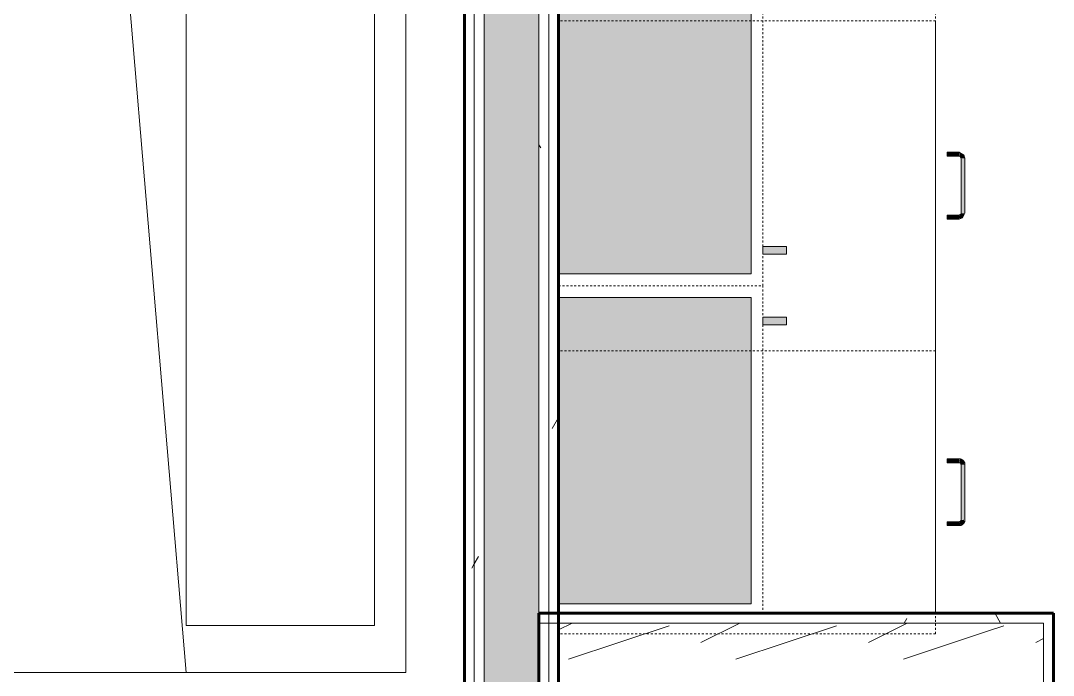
# Model space of a CAD drawing. Header units: inches. Extents: x -4169 to -1846, y 9706 to 12377.
# Drawn here: x -3370 to -3304.2, y 10021.8 to 10063.5 of the extents above; entities that cross this region are included whole.
import ezdxf

# ---------------------------------------------------------------- set-up
doc = ezdxf.new("R2010")
doc.units = ezdxf.units.IN
doc.header["$MEASUREMENT"] = 0
doc.linetypes.add('Dash', pattern=[0.25, 0.125, -0.125])
for name, color, linetype, lineweight in [('0-1', 7, 'Continuous', 5), ('0-2', 7, 'Continuous', 18), ('A-WALL', 113, 'Continuous', 18), ('A-WALL-3', 50, 'Continuous', 60), ('A-WALL-4', 7, 'Continuous', 18), ('A-WALL-PATT-1', 250, 'Continuous', 9), ('A-WALL-PATT-2', 253, 'Continuous', 9), ('A-WALL-PATT-4', 111, 'Continuous', 9), ('I-FURN-1', 250, 'Continuous', 9), ('I-WALL-3', 2, 'Continuous', 60), ('Q-CASE', 31, 'Continuous', 9), ('Q-CASE-1', 9, 'Continuous', 9), ('Q-CASE-3', 250, 'Continuous', 9), ('Q-CASE-4', 250, 'Dash', 9), ('Q-CASE-HDLN-1', 250, 'Dash', 9), ('Q-CASE-HDLN-2', 31, 'Continuous', 9)]:
    doc.layers.add(name, color=color, linetype=linetype, lineweight=lineweight)
pattern_1 = [(216.87, (4.265, 10.662), (31.9871619, 21.32545714), [5.331, -47.981]), (206.565, (10.662, 7.464), (-10.662476, -10.6620098), [11.921, -11.921]), (198.435, (10.662, 2.132), (-21.3244936, -10.6625869), [6.744, -26.974])]
pattern_2 = [(0, (0, 0), (20.48, 5.12), [0.845, -14.515, 0.845, -14.515, -81.92]), (0, (0, 0), (20.48, 5.12), [-30.72, 0.845, -29.875, 0.845, -14.515, -35.84]), (0, (0, 0), (20.48, 5.12), [-76.8, 0.845, -9.395, 0.845, -24.755]), (120, (7.68, 2.56), (-14.67405, 15.1762003), [0.845, -14.515, 0.845, -14.515, -81.92]), (120, (7.68, 2.56), (-14.67405, 15.1762003), [-30.72, 0.845, -29.875, 0.845, -14.515, -35.84]), (120, (7.68, 2.56), (-14.67405, 15.1762003), [-76.8, 0.845, -9.395, 0.845, -24.755]), (240, (10.24, 12.8), (-5.80595, -20.2962003), [0.845, -14.515, 0.845, -14.515, -81.92]), (240, (10.24, 12.8), (-5.80595, -20.2962003), [-30.72, 0.845, -29.875, 0.845, -14.515, -35.84]), (240, (10.24, 12.8), (-5.80595, -20.2962003), [-76.8, 0.845, -9.395, 0.845, -24.755])]

# ---------------------------------------------------------------- blocks, each defined once
blk = doc.blocks.new('Bed-Standard - King 78_ x 80_-1242963-ENLARGED RCP - 2ND FLOOR PLAN')
at = {"layer": 'I-FURN-1'}
for p, q in [((49.689, 38.205), (-28.311, 38.205)), ((49.689, -41.795), (49.689, 38.205)), ((-25.311, 36.205), (46.689, 36.205)), ((46.689, 36.205), (46.689, 24.205)), ((49.689, 24.205), (-28.311, 17.625)), ((-25.311, 24.205), (46.689, 24.205))]:
    blk.add_line(p, q, dxfattribs=at)
blk = doc.blocks.new('OD_CW_Countertop - OD_CW_Countertop-2380507-ENLARGED RCP - 2ND FLOOR PLAN')
at = {"layer": 'Q-CASE-HDLN-1'}
blk.add_line((0.738, 0), (130.706, 0), dxfattribs=at)
blk = doc.blocks.new('Drawer_Base_Cabinet_3_drawer_12205 - 21_-V27-ENLARGED RCP - 2ND FLOOR PLAN')
at = {"layer": 'Q-CASE'}
for points in [[(-1.012, 25.718), (-1.012, 25.838), (-1.163, 25.812), (-1.284, 25.75), (-1.341, 25.613), (-1.325, 25.5), (-1.152, 25.522), (-1.012, 25.687), (-1.012, 25.713)], [(2.488, 25.625), (2.488, 25.875), (-1.012, 25.858), (-1.012, 25.625), (1.967, 25.625)], [(2.826, 25.5), (2.785, 25.687), (2.716, 25.78), (2.6, 25.828), (2.488, 25.812), (2.508, 25.642), (2.675, 25.5), (2.8, 25.5)], [(-1.142, 25.5), (-1.383, 25.5), (-1.371, 24.75), (-1.142, 24.75), (-1.142, 25.015)], [(-1.012, 25.642), (-1.124, 25.55), (-1.142, 25.512), (-1.025, 25.629)], [(2.629, 25.5), (2.538, 25.611), (2.5, 25.629), (2.617, 25.512)], [(2.858, 24.75), (2.846, 25.5), (2.617, 25.5), (2.629, 24.75), (2.846, 24.75)]]:
    blk.add_hatch(color=256, dxfattribs=at).paths.add_polyline_path(points, flags=0)
at = {"layer": 'Q-CASE-HDLN-1'}
for p, q in [((11.238, 24), (-9.762, 24)), ((-9.762, 24), (-9.762, 0)), ((11.238, 24), (11.238, 0)), ((11.238, 0), (-9.762, 0))]:
    blk.add_line(p, q, dxfattribs=at)
at = {"layer": 'Q-CASE-HDLN-2'}
for p, q in [((-1.236, 25.801), (-1.012, 25.875)), ((-1.236, 25.801), (-1.012, 25.875)), ((-1.012, 25.875), (2.488, 25.875)), ((2.488, 25.875), (2.576, 25.831)), ((2.488, 25.875), (2.576, 25.831)), ((2.789, 25.724), (2.863, 25.5)), ((2.789, 25.724), (2.863, 25.5)), ((-1.387, 25.5), (-1.343, 25.588)), ((-1.387, 25.5), (-1.343, 25.588)), ((-1.387, 24.75), (-1.387, 25.5)), ((-1.387, 24.75), (-1.387, 25.5)), ((-1.387, 24.75), (-1.387, 25.5)), ((-1.137, 25.5), (-1.137, 24.75)), ((-1.137, 25.5), (-1.137, 24.75)), ((-1.137, 25.5), (-1.137, 24.75)), ((-1.012, 25.625), (-1.049, 25.605)), ((-1.012, 25.625), (-1.049, 25.605)), ((2.488, 25.625), (-1.012, 25.625)), ((2.613, 25.5), (2.593, 25.537)), ((2.613, 25.5), (2.593, 25.537)), ((2.613, 24.75), (2.613, 25.5)), ((2.613, 24.75), (2.613, 25.5)), ((2.613, 24.75), (2.613, 25.5)), ((2.863, 25.5), (2.863, 24.75)), ((2.863, 25.5), (2.863, 24.75)), ((2.863, 25.5), (2.863, 24.75)), ((-1.387, 24.75), (-1.137, 24.75)), ((-1.383, 24.75), (-1.387, 24.75)), ((-1.387, 24.75), (-1.383, 24.75)), ((-1.383, 24.75), (-1.387, 24.75)), ((-1.387, 24.75), (-1.383, 24.75)), ((-1.383, 24.75), (-1.387, 24.75)), ((-1.137, 24.75), (-1.142, 24.75)), ((-1.142, 24.75), (-1.137, 24.75)), ((-1.137, 24.75), (-1.142, 24.75)), ((-1.142, 24.75), (-1.137, 24.75)), ((-1.137, 24.75), (-1.142, 24.75)), ((2.617, 24.75), (2.613, 24.75)), ((2.613, 24.75), (2.863, 24.75)), ((2.617, 24.75), (2.613, 24.75)), ((2.613, 24.75), (2.617, 24.75)), ((2.617, 24.75), (2.613, 24.75)), ((2.613, 24.75), (2.617, 24.75)), ((2.863, 24.75), (2.858, 24.75)), ((2.863, 24.75), (2.858, 24.75)), ((2.858, 24.75), (2.863, 24.75)), ((2.863, 24.75), (2.858, 24.75)), ((2.858, 24.75), (2.863, 24.75))]:
    blk.add_line(p, q, dxfattribs=at)
at = {"layer": 'Q-CASE-HDLN-2', "flags": 128}
for points in [[(-1.387, 25.5), (-1.236, 25.801), (-1.012, 25.875)], [(2.488, 25.875), (2.789, 25.724), (2.863, 25.5)], [(-1.012, 25.625), (-1.117, 25.568), (-1.137, 25.5)], [(2.613, 25.5), (2.555, 25.605), (2.488, 25.625)]]:
    blk.add_lwpolyline(points, dxfattribs=at)
blk = doc.blocks.new('Drawer_Base_Cabinet_3_drawer_12205 - 18_-V39-ENLARGED RCP - 2ND FLOOR PLAN')
at = {"layer": 'Q-CASE'}
for points in [[(-1.012, 25.812), (-1.012, 25.838), (-1.163, 25.812), (-1.284, 25.75), (-1.341, 25.613), (-1.325, 25.5), (-1.152, 25.522), (-1.012, 25.687), (-1.012, 25.782)], [(2.488, 25.625), (2.488, 25.875), (-1.012, 25.858), (-1.012, 25.625), (1.967, 25.625)], [(2.826, 25.5), (2.785, 25.687), (2.716, 25.78), (2.6, 25.828), (2.488, 25.812), (2.508, 25.642), (2.675, 25.5), (2.8, 25.5)], [(-1.142, 25.5), (-1.383, 25.5), (-1.371, 24.75), (-1.142, 24.75), (-1.142, 25.015)], [(-1.012, 25.642), (-1.124, 25.55), (-1.142, 25.512), (-1.025, 25.629)], [(2.629, 25.5), (2.538, 25.611), (2.5, 25.629), (2.617, 25.512)], [(2.858, 24.75), (2.846, 25.5), (2.617, 25.5), (2.629, 24.75), (2.846, 24.75)]]:
    blk.add_hatch(color=256, dxfattribs=at).paths.add_polyline_path(points, flags=0)
at = {"layer": 'Q-CASE-HDLN-1'}
for p, q in [((9.738, 24), (-8.262, 24)), ((-8.262, 24), (-8.262, 0)), ((9.738, 24), (9.738, 0)), ((9.738, 0), (-8.262, 0))]:
    blk.add_line(p, q, dxfattribs=at)
at = {"layer": 'Q-CASE-HDLN-2'}
for p, q in [((-1.012, 25.875), (2.488, 25.875)), ((-1.387, 24.75), (-1.387, 25.5)), ((-1.387, 24.75), (-1.387, 25.5)), ((-1.387, 24.75), (-1.387, 25.5)), ((-1.137, 25.5), (-1.137, 24.75)), ((-1.137, 25.5), (-1.137, 24.75)), ((-1.137, 25.5), (-1.137, 24.75)), ((2.488, 25.625), (-1.012, 25.625)), ((2.613, 24.75), (2.613, 25.5)), ((2.613, 24.75), (2.613, 25.5)), ((2.613, 24.75), (2.613, 25.5)), ((2.863, 25.5), (2.863, 24.75)), ((2.863, 25.5), (2.863, 24.75)), ((2.863, 25.5), (2.863, 24.75)), ((-1.387, 24.75), (-1.137, 24.75)), ((-1.383, 24.75), (-1.387, 24.75)), ((-1.387, 24.75), (-1.383, 24.75)), ((-1.383, 24.75), (-1.387, 24.75)), ((-1.387, 24.75), (-1.383, 24.75)), ((-1.383, 24.75), (-1.387, 24.75)), ((-1.137, 24.75), (-1.142, 24.75)), ((-1.142, 24.75), (-1.137, 24.75)), ((-1.137, 24.75), (-1.142, 24.75)), ((-1.142, 24.75), (-1.137, 24.75)), ((-1.137, 24.75), (-1.142, 24.75)), ((2.617, 24.75), (2.613, 24.75)), ((2.613, 24.75), (2.863, 24.75)), ((2.617, 24.75), (2.613, 24.75)), ((2.613, 24.75), (2.617, 24.75)), ((2.617, 24.75), (2.613, 24.75)), ((2.613, 24.75), (2.617, 24.75)), ((2.863, 24.75), (2.858, 24.75)), ((2.863, 24.75), (2.858, 24.75)), ((2.858, 24.75), (2.863, 24.75)), ((2.863, 24.75), (2.858, 24.75)), ((2.858, 24.75), (2.863, 24.75))]:
    blk.add_line(p, q, dxfattribs=at)
at = {"layer": 'Q-CASE-HDLN-2', "flags": 128}
for points in [[(-1.387, 25.5), (-1.387, 25.515), (-1.386, 25.53), (-1.385, 25.545), (-1.383, 25.56), (-1.38, 25.575), (-1.377, 25.589), (-1.373, 25.604), (-1.368, 25.618), (-1.363, 25.632), (-1.358, 25.646), (-1.352, 25.66), (-1.345, 25.673), (-1.338, 25.686), (-1.33, 25.699), (-1.322, 25.712), (-1.313, 25.724), (-1.304, 25.736), (-1.294, 25.747), (-1.284, 25.758), (-1.274, 25.769), (-1.263, 25.779), (-1.251, 25.789), (-1.239, 25.798), (-1.227, 25.807), (-1.215, 25.816), (-1.202, 25.823), (-1.189, 25.831), (-1.176, 25.838), (-1.162, 25.844), (-1.148, 25.85), (-1.134, 25.855), (-1.12, 25.859), (-1.105, 25.863), (-1.091, 25.867), (-1.076, 25.87), (-1.061, 25.872), (-1.046, 25.873), (-1.031, 25.875), (-1.016, 25.875), (-1.012, 25.875)], [(-1.387, 25.5), (-1.387, 25.515), (-1.386, 25.53), (-1.385, 25.545), (-1.383, 25.56), (-1.38, 25.575), (-1.377, 25.589), (-1.373, 25.604), (-1.368, 25.618), (-1.363, 25.632), (-1.358, 25.646), (-1.352, 25.66), (-1.345, 25.673), (-1.338, 25.686), (-1.33, 25.699), (-1.322, 25.712), (-1.313, 25.724), (-1.304, 25.736), (-1.294, 25.747), (-1.284, 25.758)], [(-1.387, 25.5), (-1.387, 25.515), (-1.386, 25.53), (-1.385, 25.545), (-1.383, 25.56), (-1.38, 25.575), (-1.377, 25.589), (-1.373, 25.604), (-1.368, 25.618), (-1.363, 25.632), (-1.358, 25.646), (-1.352, 25.66), (-1.345, 25.673), (-1.338, 25.686), (-1.33, 25.699), (-1.322, 25.712), (-1.313, 25.724), (-1.304, 25.736), (-1.294, 25.747), (-1.284, 25.758)], [(-1.263, 25.779), (-1.251, 25.789), (-1.239, 25.798), (-1.227, 25.807), (-1.215, 25.816), (-1.202, 25.823), (-1.189, 25.831), (-1.176, 25.838), (-1.162, 25.844), (-1.148, 25.85), (-1.134, 25.855), (-1.12, 25.859), (-1.105, 25.863), (-1.091, 25.867), (-1.076, 25.87), (-1.061, 25.872), (-1.046, 25.873), (-1.031, 25.875), (-1.016, 25.875), (-1.012, 25.875)], [(-1.263, 25.779), (-1.251, 25.789), (-1.239, 25.798), (-1.227, 25.807), (-1.215, 25.816), (-1.202, 25.823), (-1.189, 25.831), (-1.176, 25.838), (-1.162, 25.844), (-1.148, 25.85), (-1.134, 25.855), (-1.12, 25.859), (-1.105, 25.863), (-1.091, 25.867), (-1.076, 25.87), (-1.061, 25.872), (-1.046, 25.873), (-1.031, 25.875), (-1.016, 25.875), (-1.012, 25.875)], [(2.488, 25.875), (2.503, 25.875), (2.518, 25.874), (2.533, 25.872), (2.547, 25.87), (2.562, 25.868), (2.577, 25.864), (2.591, 25.86), (2.606, 25.856), (2.62, 25.851), (2.634, 25.845), (2.647, 25.839), (2.661, 25.833), (2.674, 25.825), (2.687, 25.818), (2.699, 25.81), (2.712, 25.801), (2.724, 25.792), (2.735, 25.782), (2.746, 25.772), (2.757, 25.761), (2.767, 25.75), (2.777, 25.739), (2.786, 25.727), (2.795, 25.715), (2.803, 25.703), (2.811, 25.69), (2.818, 25.677), (2.825, 25.663), (2.832, 25.65), (2.837, 25.636), (2.842, 25.622), (2.847, 25.608), (2.851, 25.593), (2.854, 25.578), (2.857, 25.564), (2.86, 25.549), (2.861, 25.534), (2.862, 25.519), (2.863, 25.504), (2.863, 25.5)], [(2.488, 25.875), (2.503, 25.875), (2.518, 25.874), (2.533, 25.872), (2.547, 25.87), (2.562, 25.868), (2.577, 25.864), (2.591, 25.86), (2.606, 25.856), (2.62, 25.851), (2.634, 25.845), (2.647, 25.839), (2.661, 25.833), (2.674, 25.825), (2.687, 25.818), (2.699, 25.81), (2.712, 25.801), (2.724, 25.792), (2.735, 25.782), (2.746, 25.772)], [(2.488, 25.875), (2.503, 25.875), (2.518, 25.874), (2.533, 25.872), (2.547, 25.87), (2.562, 25.868), (2.577, 25.864), (2.591, 25.86), (2.606, 25.856), (2.62, 25.851), (2.634, 25.845), (2.647, 25.839), (2.661, 25.833), (2.674, 25.825), (2.687, 25.818), (2.699, 25.81), (2.712, 25.801), (2.724, 25.792), (2.735, 25.782), (2.746, 25.772)], [(2.767, 25.75), (2.777, 25.739), (2.786, 25.727), (2.795, 25.715), (2.803, 25.703), (2.811, 25.69), (2.818, 25.677), (2.825, 25.663), (2.832, 25.65), (2.837, 25.636), (2.842, 25.622), (2.847, 25.608), (2.851, 25.593), (2.854, 25.578), (2.857, 25.564), (2.86, 25.549), (2.861, 25.534), (2.862, 25.519), (2.863, 25.504), (2.863, 25.5)], [(2.767, 25.75), (2.777, 25.739), (2.786, 25.727), (2.795, 25.715), (2.803, 25.703), (2.811, 25.69), (2.818, 25.677), (2.825, 25.663), (2.832, 25.65), (2.837, 25.636), (2.842, 25.622), (2.847, 25.608), (2.851, 25.593), (2.854, 25.578), (2.857, 25.564), (2.86, 25.549), (2.861, 25.534), (2.862, 25.519), (2.863, 25.504), (2.863, 25.5)], [(-1.012, 25.625), (-1.017, 25.625), (-1.022, 25.625), (-1.027, 25.624), (-1.032, 25.623), (-1.037, 25.623), (-1.042, 25.621), (-1.047, 25.62), (-1.052, 25.619), (-1.056, 25.617), (-1.061, 25.615), (-1.066, 25.613), (-1.07, 25.611), (-1.074, 25.608), (-1.079, 25.606), (-1.083, 25.603), (-1.087, 25.6), (-1.091, 25.597), (-1.095, 25.594), (-1.098, 25.591), (-1.102, 25.587), (-1.105, 25.583), (-1.109, 25.58), (-1.112, 25.576), (-1.115, 25.572), (-1.117, 25.568), (-1.12, 25.563), (-1.123, 25.559), (-1.125, 25.554), (-1.127, 25.55), (-1.129, 25.545), (-1.131, 25.541), (-1.132, 25.536), (-1.133, 25.531), (-1.135, 25.526), (-1.135, 25.521), (-1.136, 25.516), (-1.137, 25.511), (-1.137, 25.506), (-1.137, 25.501), (-1.137, 25.5)], [(-1.137, 25.511), (-1.137, 25.506), (-1.137, 25.501), (-1.137, 25.5)], [(-1.137, 25.511), (-1.137, 25.506), (-1.137, 25.501), (-1.137, 25.5)], [(-1.012, 25.625), (-1.017, 25.625), (-1.022, 25.625)], [(-1.012, 25.625), (-1.017, 25.625), (-1.022, 25.625)], [(2.613, 25.5), (2.613, 25.505), (2.612, 25.51), (2.612, 25.515), (2.611, 25.52), (2.61, 25.525), (2.609, 25.53), (2.608, 25.535), (2.606, 25.539), (2.605, 25.544), (2.603, 25.549), (2.601, 25.553), (2.599, 25.558), (2.596, 25.562), (2.594, 25.566), (2.591, 25.571), (2.588, 25.575), (2.585, 25.579), (2.582, 25.582), (2.578, 25.586), (2.575, 25.59), (2.571, 25.593), (2.567, 25.596), (2.563, 25.599), (2.559, 25.602), (2.555, 25.605), (2.551, 25.608), (2.547, 25.61), (2.542, 25.613), (2.538, 25.615), (2.533, 25.617), (2.528, 25.618), (2.524, 25.62), (2.519, 25.621), (2.514, 25.622), (2.509, 25.623), (2.504, 25.624), (2.499, 25.624), (2.494, 25.625), (2.489, 25.625), (2.488, 25.625)], [(2.499, 25.624), (2.494, 25.625), (2.489, 25.625)], [(2.499, 25.624), (2.494, 25.625), (2.489, 25.625)], [(2.613, 25.5), (2.613, 25.505), (2.612, 25.51)], [(2.613, 25.5), (2.613, 25.505), (2.612, 25.51)]]:
    blk.add_lwpolyline(points, dxfattribs=at)
blk = doc.blocks.new('300 Series Wall Hung Cabinet_301 - 21_-2351527-ENLARGED RCP - 2ND FLOOR PLAN')
at = {"layer": 'Q-CASE-1'}
for points in [[(9.75, -0.188), (-9.75, -0.188), (-9.75, -12.438), (9.75, -12.438), (9.75, -8.405)], [(-8.012, -13.188), (-8.5, -13.188), (-8.5, -14.687), (-8.012, -14.687)]]:
    blk.add_hatch(color=256, dxfattribs=at).paths.add_polyline_path(points, flags=0)
at = {"layer": 'Q-CASE-3'}
for p, q in [((-9.75, -12.438), (-9.75, -0.188)), ((9.75, -0.188), (9.75, -12.438)), ((9.75, -12.438), (-9.75, -12.438)), ((-8.012, -13.188), (-8.5, -13.188)), ((-8.5, -13.188), (-8.5, -14.687)), ((-8.012, -14.687), (-8.012, -13.188)), ((-8.5, -14.687), (-8.012, -14.687))]:
    blk.add_line(p, q, dxfattribs=at)
at = {"layer": 'Q-CASE-4'}
for p, q in [((-10.5, -0.188), (-10.5, -13.188)), ((10.5, -13.188), (10.5, -0.188)), ((-10.5, -13.188), (10.5, -13.188))]:
    blk.add_line(p, q, dxfattribs=at)
blk = doc.blocks.new('300 Series Wall Hung Cabinet_301 - 21_-V41-ENLARGED RCP - 2ND FLOOR PLAN')
at = {"layer": 'Q-CASE-1'}
for points in [[(-8.012, 14.687), (-8.5, 14.687), (-8.5, 13.188), (-8.012, 13.188)], [(9.75, 1.776), (9.75, 12.438), (-9.75, 12.438), (-9.75, 0.187), (9.75, 0.187)]]:
    blk.add_hatch(color=256, dxfattribs=at).paths.add_polyline_path(points, flags=0)
at = {"layer": 'Q-CASE-3'}
for p, q in [((-8.012, 14.687), (-8.5, 14.687)), ((-8.5, 14.687), (-8.5, 13.188)), ((-8.012, 13.188), (-8.012, 14.687)), ((-8.5, 13.188), (-8.012, 13.188)), ((-9.75, 0.187), (-9.75, 12.438)), ((-9.75, 12.438), (9.75, 12.438)), ((9.75, 12.438), (9.75, 0.187))]:
    blk.add_line(p, q, dxfattribs=at)
at = {"layer": 'Q-CASE-4'}
for p, q in [((-10.5, 0.187), (-10.5, 13.188)), ((-10.5, 13.188), (10.34, 13.188))]:
    blk.add_line(p, q, dxfattribs=at)
blk = doc.blocks.new('CTR - 1st Phase - Unit Layouts_rvt-1-ENLARGED RCP - 2ND FLOOR PLAN')
at = {"layer": 'A-WALL-PATT-1'}
h = blk.add_hatch(dxfattribs=at)
h.set_pattern_fill('FP_1', color=256, style=0, pattern_type=2)
h.set_pattern_definition(pattern_2)
h.paths.add_polyline_path([(-3304.847, 10025.127), (-3304.847, 10025.752), (-3335.724, 10025.752), (-3335.724, 10025.127), (-3308.135, 10025.127)], flags=0)
at = {"layer": 'A-WALL-PATT-2'}
h = blk.add_hatch(dxfattribs=at)
h.set_pattern_fill('FP_2', color=256, style=0, pattern_type=2)
h.set_pattern_definition(pattern_1)
h.paths.add_polyline_path([(-3323.474, 10021.627), (-3308.347, 10021.627), (-3308.347, 10025.127), (-3335.724, 10025.127), (-3335.724, 10021.627), (-3327.635, 10021.627)], flags=0)
h = blk.add_hatch(dxfattribs=at)
h.set_pattern_fill('FP_2', color=256, style=0, pattern_type=2)
h.set_pattern_definition(pattern_1)
h.paths.add_polyline_path([(-3307.218, 9989.064), (-3304.847, 9989.064), (-3304.847, 9990.377), (-3308.347, 9990.377), (-3308.347, 9989.064), (-3308.135, 9989.064)], flags=0)
h.paths.add_polyline_path([(-3308.135, 10020.377), (-3304.847, 10020.377), (-3304.847, 10025.127), (-3308.347, 10025.127), (-3308.347, 10020.377)], flags=0)
at = {"layer": 'A-WALL-3'}
for p, q in [((-3336.974, 10025.752), (-3308.972, 10025.752)), ((-3336.974, 10021.002), (-3336.974, 10025.752)), ((-3308.972, 10025.752), (-3304.847, 10025.752)), ((-3304.847, 10025.752), (-3304.222, 10025.752)), ((-3304.222, 10025.752), (-3304.222, 10020.377))]:
    blk.add_line(p, q, dxfattribs=at)
at = {"layer": 'A-WALL-4'}
for p, q in [((-3308.972, 10025.127), (-3336.974, 10025.127)), ((-3308.347, 10025.127), (-3308.972, 10025.127)), ((-3304.847, 10025.127), (-3308.347, 10025.127)), ((-3304.847, 10020.377), (-3304.847, 10025.127))]:
    blk.add_line(p, q, dxfattribs=at)
at = {"layer": '0-2'}
for name, p, rotation in [('OD_CW_Countertop - OD_CW_Countertop-2380507-ENLARGED RCP - 2ND FLOOR PLAN', (-3311.724, 10156.458), 269.99999999993), ('Bed-Standard - King 78_ x 80_-1242963-ENLARGED RCP - 2ND FLOOR PLAN', (-3383.651, 10071.668), 269.9999999999771), ('300 Series Wall Hung Cabinet_301 - 21_-2351527-ENLARGED RCP - 2ND FLOOR PLAN', (-3335.911, 10057.092), 89.99999999997351), ('Drawer_Base_Cabinet_3_drawer_12205 - 21_-V27-ENLARGED RCP - 2ND FLOOR PLAN', (-3335.724, 10053.688), 270.000000000019), ('300 Series Wall Hung Cabinet_301 - 21_-V41-ENLARGED RCP - 2ND FLOOR PLAN', (-3335.911, 10036.092), 269.9999999999735), ('Drawer_Base_Cabinet_3_drawer_12205 - 18_-V39-ENLARGED RCP - 2ND FLOOR PLAN', (-3335.724, 10034.188), 270.000000000019)]:
    blk.add_blockref(name, p, dxfattribs=dict(at, rotation=rotation))

msp = doc.modelspace()

# ---------------------------------------------------------------- hatches: boundary and pattern name
at = {"layer": 'A-WALL-PATT-4'}
h = msp.add_hatch(dxfattribs=at)
h.set_pattern_fill('FP_1', color=256, style=0, pattern_type=2)
h.set_pattern_definition(pattern_2)
h.paths.add_polyline_path([(-3341.099, 9988.439), (-3340.474, 9988.439), (-3340.474, 10374.039), (-3341.099, 10374.039), (-3341.099, 10027.936)], flags=0)
h = msp.add_hatch(dxfattribs=at)
h.set_pattern_fill('FP_4', color=256, style=0, pattern_type=2)
h.set_pattern_definition([(161.57, (0.32, 0.32), (-2.560496185, -0.000537386), [0, -18.214, 2.022, 0]), (18.43, (-0.32, 0.32), (-2.560496185, 0.000537386), [0, -18.214, 2.022, 0]), (108.43, (0.32, 0.32), (1.27922091, -6.400876726), [6.07, -14.166]), (71.57, (-0.32, 0.32), (1.27922091, 6.400876726), [6.07, -14.166])])
h.paths.add_polyline_path([(-3336.974, 9988.439), (-3336.974, 10374.039), (-3340.474, 10374.039), (-3340.474, 9988.439)], flags=0)
h = msp.add_hatch(dxfattribs=at)
h.set_pattern_fill('FP_1', color=256, style=0, pattern_type=2)
h.set_pattern_definition(pattern_2)
h.paths.add_polyline_path([(-3341.724, 9988.439), (-3341.099, 9988.439), (-3341.099, 10373.414), (-3341.724, 10373.414), (-3341.724, 10027.936)], flags=0)
h = msp.add_hatch(dxfattribs=at)
h.set_pattern_fill('FP_1', color=256, style=0, pattern_type=2)
h.set_pattern_definition(pattern_2)
h.paths.add_polyline_path([(-3336.349, 9988.439), (-3336.349, 10180.658), (-3336.974, 10180.658), (-3336.974, 9988.439)], flags=0)
h.paths.add_polyline_path([(-3336.974, 10184.158), (-3336.349, 10184.158), (-3336.349, 10373.414), (-3336.974, 10373.414), (-3336.974, 10188.804)], flags=0)
h = msp.add_hatch(dxfattribs=at)
h.set_pattern_fill('FP_1', color=256, style=0, pattern_type=2)
h.set_pattern_definition(pattern_2)
h.paths.add_polyline_path([(-3335.724, 9988.439), (-3335.724, 10109.221), (-3336.349, 10109.221), (-3336.349, 9988.439)], flags=0)
h.paths.add_polyline_path([(-3335.724, 10139.221), (-3335.724, 10180.658), (-3336.349, 10180.658), (-3336.349, 10139.221)], flags=0)
h.paths.add_polyline_path([(-3336.349, 10184.158), (-3335.724, 10184.158), (-3335.724, 10372.789), (-3336.349, 10372.789), (-3336.349, 10188.804)], flags=0)

# ---------------------------------------------------------------- linework, layer by layer
at = {"layer": 'A-WALL'}
for p, q in [((-3340.474, 9988.439), (-3340.474, 10374.039)), ((-3336.974, 9988.439), (-3336.974, 10374.039)), ((-3341.099, 9988.439), (-3341.099, 10373.414)), ((-3336.349, 9988.439), (-3336.349, 10109.221))]:
    msp.add_line(p, q, dxfattribs=at)
at = {"layer": 'I-WALL-3'}
for p, q in [((-3341.724, 9988.439), (-3341.724, 10305.342)), ((-3335.724, 10109.221), (-3335.724, 9988.439))]:
    msp.add_line(p, q, dxfattribs=at)

# ---------------------------------------------------------------- block references
at = {"layer": '0-1'}
msp.add_blockref('CTR - 1st Phase - Unit Layouts_rvt-1-ENLARGED RCP - 2ND FLOOR PLAN', (0, 0), dxfattribs=at)

doc.saveas('drawing.dxf')
